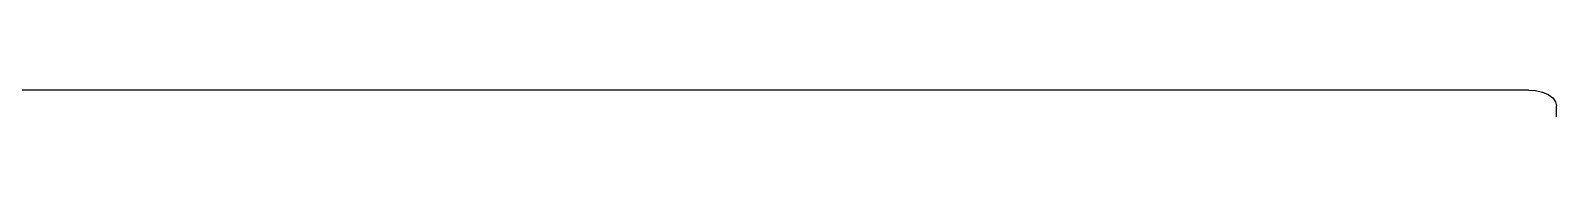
# Model space of a CAD drawing. Header units: millimetres. Extents: x -41292 to 298682, y -22072 to 33155.
# Drawn here: x 26858 to 27385, y -12046 to -12039 of the extents above; entities that cross this region are included whole.
import ezdxf

# ---------------------------------------------------------------- set-up
doc = ezdxf.new("R2010")
doc.units = ezdxf.units.MM

# ---------------------------------------------------------------- blocks, each defined once
blk = doc.blocks.new('rmfnasesx')
for p, q in [((54838.23, 3473.01), (53847.95, 3473.01)), ((54838.23, 3473.01), (54840.75, 3472.82)), ((54840.75, 3472.82), (54843.09, 3472.28)), ((54843.09, 3472.28), (54845.1, 3471.4)), ((54845.1, 3471.4), (54846.64, 3470.26)), ((54846.64, 3470.26), (54847.62, 3468.94)), ((54847.62, 3468.94), (54847.95, 3467.51)), ((54847.95, 3022.46), (54847.95, 3467.51))]:
    blk.add_line(p, q)

msp = doc.modelspace()

# ---------------------------------------------------------------- block references
msp.add_blockref('rmfnasesx', (-27463.27, -15512.43))

doc.saveas('drawing.dxf')
